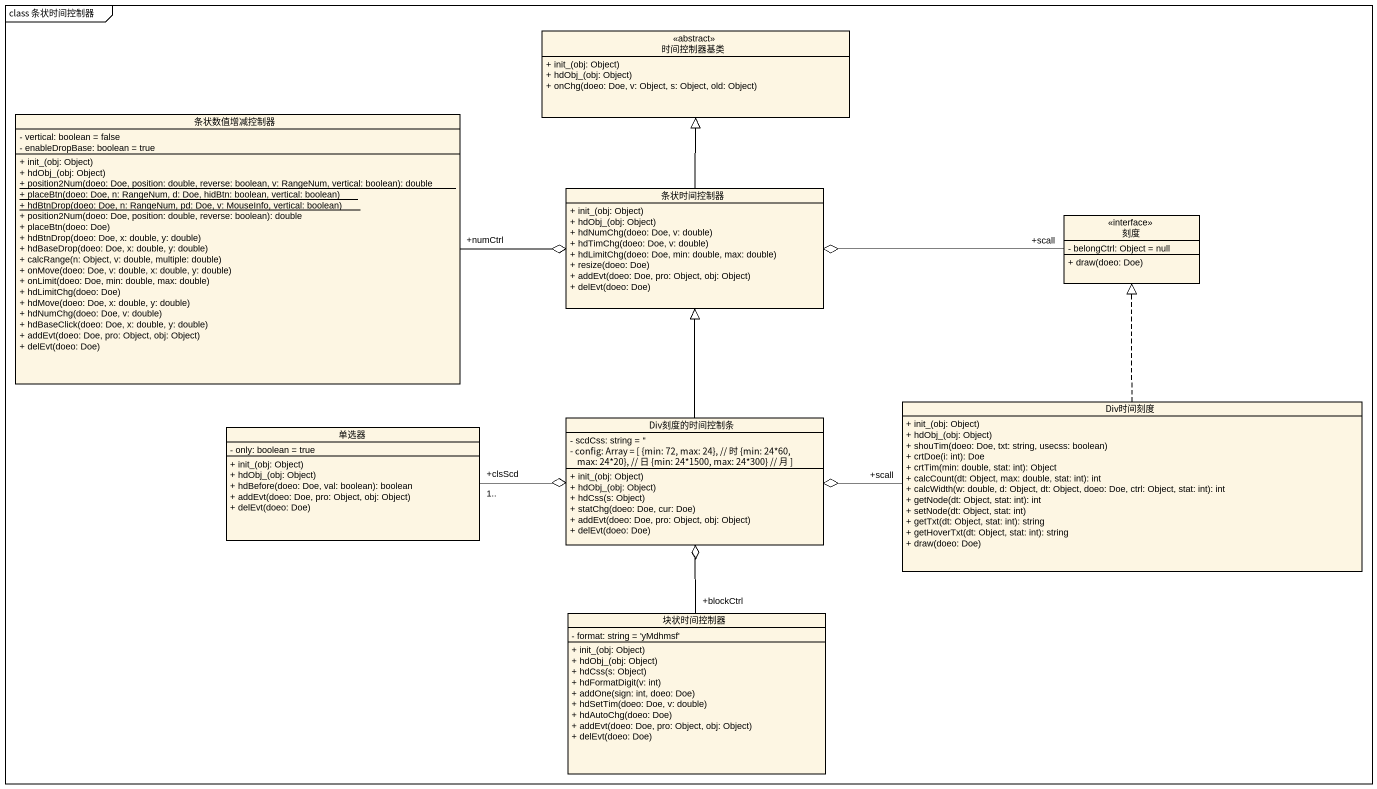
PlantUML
@startuml
mainframe class 条状时间控制器
hide circle
hide empty members
skinparam classAttributeIconSize 0
class 时间控制器基类 <<abstract>> {
  + init_(obj: Object)
  + hdObj_(obj: Object)
  + onChg(doeo: Doe, v: Object, s: Object, old: Object)
}
class 条状数值增减控制器 {
  - vertical: boolean = false
  - enableDropBase: boolean = true
  + init_(obj: Object)
  + hdObj_(obj: Object)
  {static} + position2Num(doeo: Doe, position: double, reverse: boolean, v: RangeNum, vertical: boolean): double
  {static} + placeBtn(doeo: Doe, n: RangeNum, d: Doe, hidBtn: boolean, vertical: boolean)
  {static} + hdBtnDrop(doeo: Doe, n: RangeNum, pd: Doe, v: MouseInfo, vertical: boolean)
  + position2Num(doeo: Doe, position: double, reverse: boolean): double
  + placeBtn(doeo: Doe)
  + hdBtnDrop(doeo: Doe, x: double, y: double)
  + hdBaseDrop(doeo: Doe, x: double, y: double)
  + calcRange(n: Object, v: double, multiple: double)
  + onMove(doeo: Doe, v: double, x: double, y: double)
  + onLimit(doeo: Doe, min: double, max: double)
  + hdLimitChg(doeo: Doe)
  + hdMove(doeo: Doe, x: double, y: double)
  + hdNumChg(doeo: Doe, v: double)
  + hdBaseClick(doeo: Doe, x: double, y: double)
  + addEvt(doeo: Doe, pro: Object, obj: Object)
  + delEvt(doeo: Doe)
}
class 条状时间控制器 {
  + init_(obj: Object)
  + hdObj_(obj: Object)
  + hdNumChg(doeo: Doe, v: double)
  + hdTimChg(doeo: Doe, v: double)
  + hdLimitChg(doeo: Doe, min: double, max: double)
  + resize(doeo: Doe)
  + addEvt(doeo: Doe, pro: Object, obj: Object)
  + delEvt(doeo: Doe)
}
interface 刻度 {
  - belongCtrl: Object = null
  + draw(doeo: Doe)
}
class Div时间刻度 {
  + init_(obj: Object)
  + hdObj_(obj: Object)
  + shouTim(doeo: Doe, txt: string, usecss: boolean)
  + crtDoe(i: int): Doe
  + crtTim(min: double, stat: int): Object
  + calcCount(dt: Object, max: double, stat: int): int
  + calcWidth(w: double, d: Object, dt: Object, doeo: Doe, ctrl: Object, stat: int): int
  + getNode(dt: Object, stat: int): int
  + setNode(dt: Object, stat: int)
  + getTxt(dt: Object, stat: int): string
  + getHoverTxt(dt: Object, stat: int): string
  + draw(doeo: Doe)
}
class 单选器 {
  - only: boolean = true
  + init_(obj: Object)
  + hdObj_(obj: Object)
  + hdBefore(doeo: Doe, val: boolean): boolean
  + addEvt(doeo: Doe, pro: Object, obj: Object)
  + delEvt(doeo: Doe)
}
class Div刻度的时间控制条 {
  - scdCss: string = ''
  - config: Array = [ {min: 72, max: 24}, ~// 时 {min: 24*60, max: 24*20}, ~// 日 {min: 24*1500, max: 24*300} ~// 月 ]
  + init_(obj: Object)
  + hdObj_(obj: Object)
  + hdCss(s: Object)
  + statChg(doeo: Doe, cur: Doe)
  + addEvt(doeo: Doe, pro: Object, obj: Object)
  + delEvt(doeo: Doe)
}
class 块状时间控制器 {
  - format: string = 'yMdhmsf'
  + init_(obj: Object)
  + hdObj_(obj: Object)
  + hdCss(s: Object)
  + hdFormatDigit(v: int)
  + addOne(sign: int, doeo: Doe)
  + hdSetTim(doeo: Doe, v: double)
  + hdAutoChg(doeo: Doe)
  + addEvt(doeo: Doe, pro: Object, obj: Object)
  + delEvt(doeo: Doe)
}
条状数值增减控制器 "+numCtrl" -right-o 条状时间控制器
条状时间控制器 -up-|> 时间控制器基类
刻度 "+scall" -left-o 条状时间控制器
Div时间刻度 .up.|> 刻度
Div时间刻度 "+scall" -left-o Div刻度的时间控制条
单选器 "+clsScd\n1.." -right-o Div刻度的时间控制条
Div刻度的时间控制条 -up-|> 条状时间控制器
块状时间控制器 "+blockCtrl" -up-o Div刻度的时间控制条
@enduml
